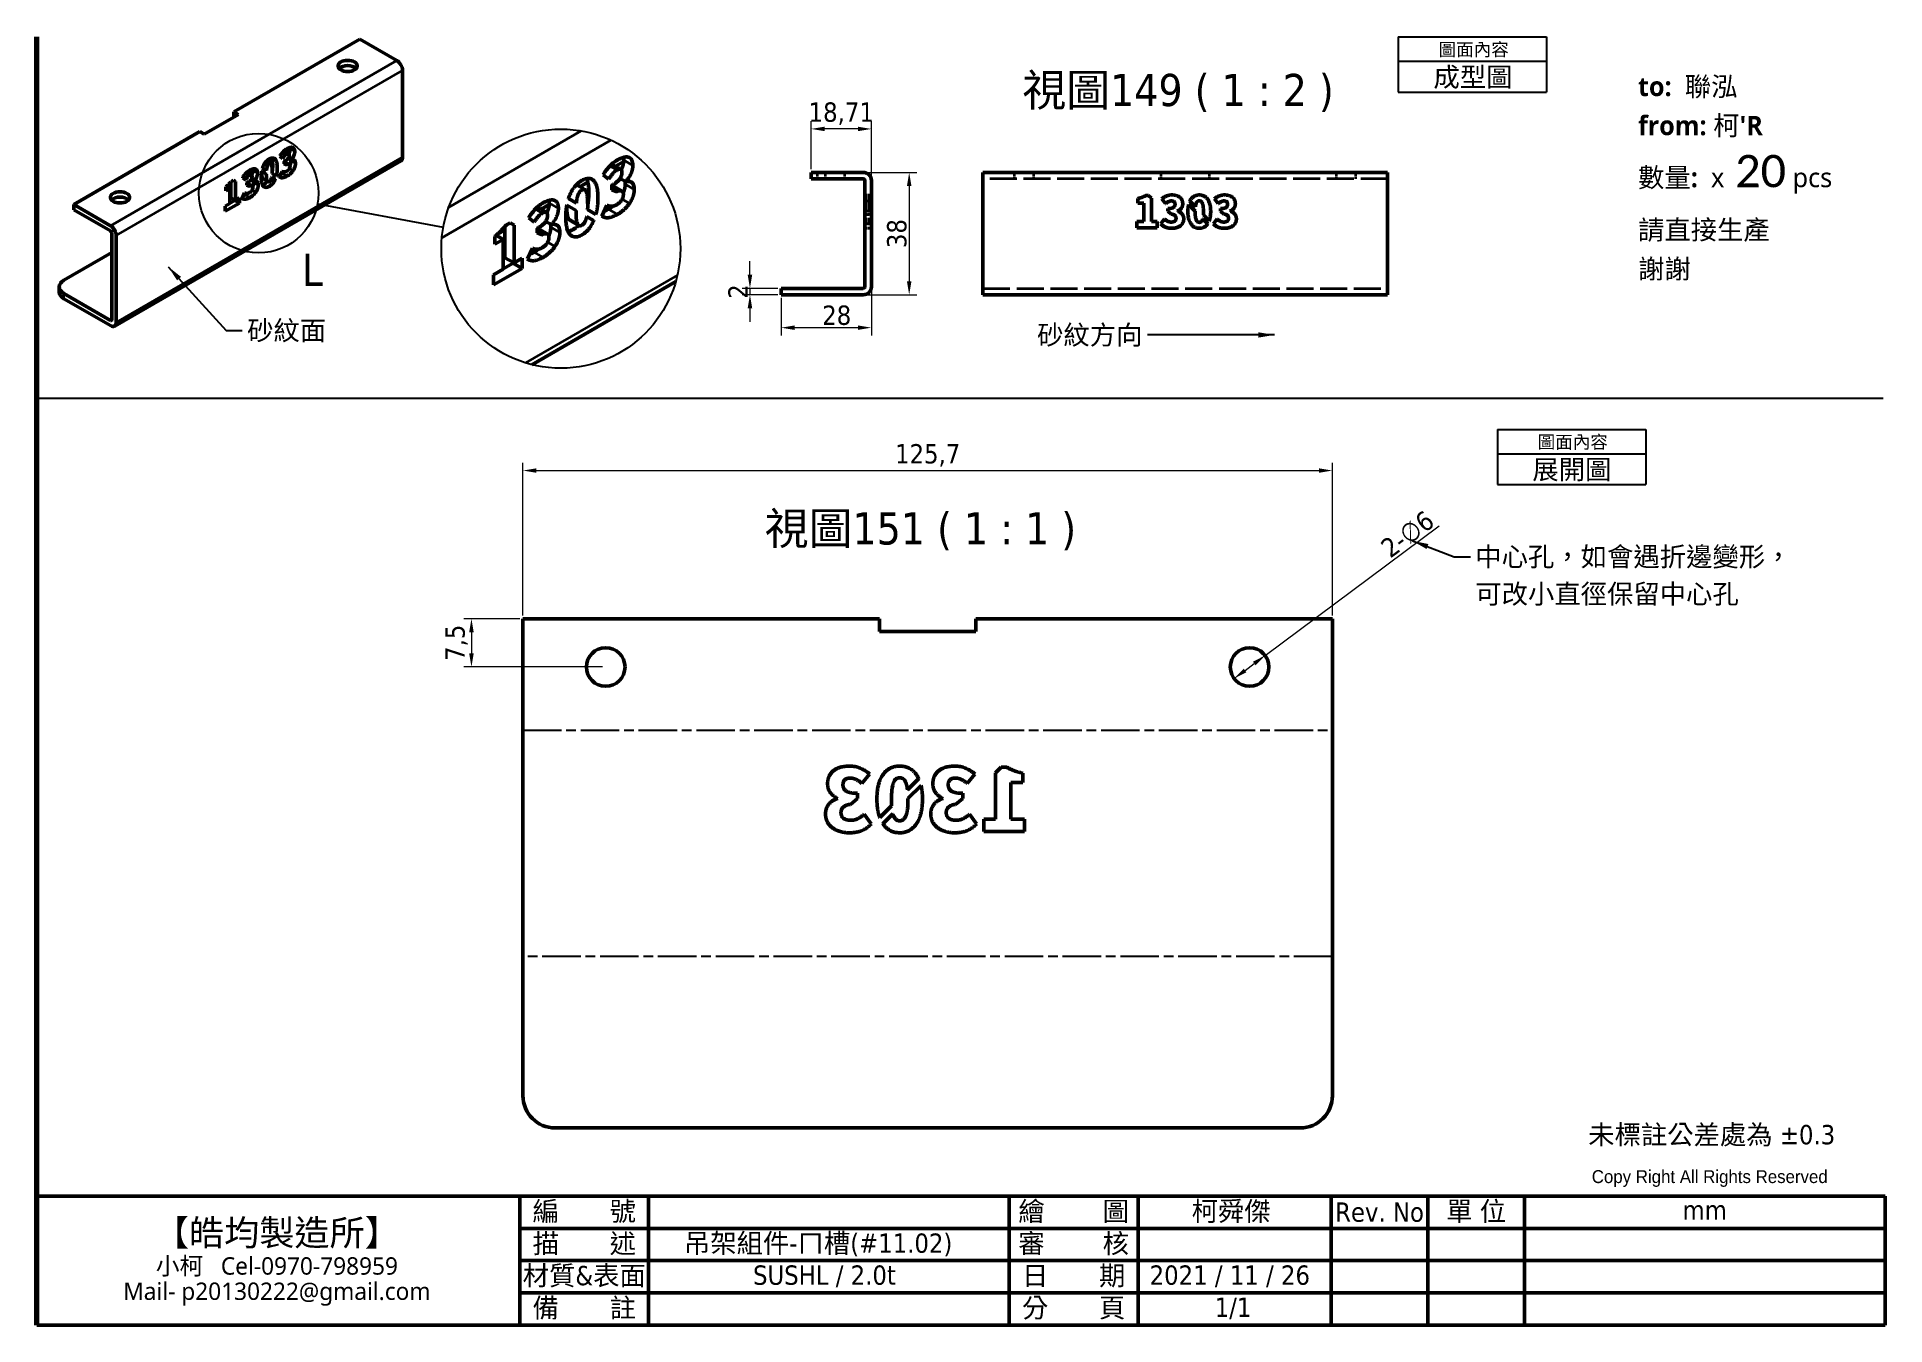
# Model space of a CAD drawing. Header units: millimetres. Extents: x 10 to 584, y 10 to 410.
import ezdxf
from ezdxf.enums import TextEntityAlignment as Align

# ---------------------------------------------------------------- set-up
doc = ezdxf.new("R2010")
doc.units = ezdxf.units.MM
doc.header["$LTSCALE"] = 2
doc.linetypes.add('CHAIN', pattern=[0.3543, 0.2362, -0.0295, 0.0591, -0.0295])
doc.linetypes.add('DASHED', pattern=[0.2068, 0.1655, -0.0413])
for name, color, linetype, lineweight in [('可見 (ISO)', 7, 'Continuous', 50), ('圖框 (ISO)', 7, 'Continuous', 70), ('折彎中心線 (ISO)', 7, 'CHAIN', 25), ('標註 (ISO)', 12, 'Continuous', 18), ('標題 (ISO)', 7, 'Continuous', 50), ('窄部可見 (ISO)', 7, 'Continuous', 35), ('符號 (ISO)', 7, 'Continuous', 25), ('草圖幾何圖形 (ISO)', 7, 'Continuous', 25), ('詳圖邊界 (ISO)', 7, 'Continuous', 25), ('隱藏 (ISO)', 7, 'DASHED', 35)]:
    doc.layers.add(name, color=color, linetype=linetype, lineweight=lineweight)
doc.styles.add('@2.0標示文字 (ISO)', font='tahoma_0.ttf')
doc.styles.add('@3.0標示文字 (ISO)', font='tahoma_0.ttf')
doc.styles.add('標示文字 (ISO)', font='tahoma_0.ttf')
doc.styles.add('註記文字 (ISO)', font='tahoma_0.ttf')
doc.dimstyles.new('預設 (ISO)', dxfattribs={"dimscale": 2, "dimtxt": 3, "dimasz": 2.1, "dimexe": 1.2, "dimexo": 0.5, "dimgap": 0.3, "dimtad": 1, "dimrnd": 1e-08, "dimtxsty": '@3.0標示文字 (ISO)', "dimcen": 0.09, "dimdle": 3, "dimclrd": 256, "dimclre": 256, "dimclrt": 256, "dimazin": 2, "dimtfac": 1, "dimtmove": 0, "dimatfit": 3, "dimfxl": 0, "dimtolj": 1, "dimtzin": 0, "dimlwd": -1, "dimlwe": -1, "dimarcsym": 0})
doc.dimstyles.new('預設 - Method 1b (ISO)$7', dxfattribs={"dimscale": 2, "dimtxt": 3, "dimasz": 2.5, "dimexe": 3.175, "dimexo": 0, "dimgap": 0.762, "dimtad": 1, "dimtoh": 1, "dimrnd": 1e-08, "dimtxsty": '註記文字 (ISO)', "dimcen": 0.09, "dimdle": 10, "dimclrd": 256, "dimclre": 256, "dimclrt": 256, "dimazin": 2, "dimtfac": 1.166667, "dimtmove": 0, "dimatfit": 3, "dimfxl": 0, "dimtolj": 1, "dimlwd": -1, "dimlwe": -1, "dimarcsym": 0})

# ---------------------------------------------------------------- blocks, each defined once
blk = doc.blocks.new('圖框 預設圖框')
at = {"layer": '圖框 (ISO)', "flags": 128}
blk.add_lwpolyline([(5, 5), (5, 205)], dxfattribs=at)
blk = doc.blocks.new('標題欄框 KSJ-單位mm')
at = {"layer": '標題 (ISO)'}
for p, q in [((41.84, 139.37), (328.84, 139.37)), ((41.84, 130.09), (41.84, 139.37)), ((116.84, 139.37), (116.84, 119.37)), ((136.84, 139.37), (136.84, 119.37)), ((136.84, 139.37), (136.84, 119.37)), ((192.84, 139.37), (192.84, 119.37)), ((212.84, 139.37), (212.84, 119.37)), ((212.84, 139.37), (212.84, 119.37)), ((242.84, 139.37), (242.84, 119.37)), ((257.84, 139.37), (257.84, 119.37)), ((272.84, 139.37), (272.84, 119.37)), ((328.84, 133.09), (328.84, 139.37)), ((116.84, 134.37), (192.84, 134.37)), ((192.84, 134.37), (212.84, 134.37)), ((212.84, 134.37), (242.84, 134.37)), ((242.84, 134.37), (328.84, 134.37)), ((328.84, 133.09), (328.84, 119.37)), ((41.84, 119.37), (41.84, 130.09)), ((116.84, 129.37), (192.84, 129.37)), ((192.84, 129.37), (242.84, 129.37)), ((242.84, 129.37), (328.84, 129.37)), ((116.84, 124.37), (192.84, 124.37)), ((192.84, 124.37), (242.84, 124.37)), ((242.84, 124.37), (328.84, 124.37)), ((41.84, 119.37), (328.84, 119.37)), ((242.84, 119.37), (328.84, 119.37))]:
    blk.add_line(p, q, dxfattribs=at)
at = {"layer": '標題 (ISO)', "insert": (283.3, 143.41), "char_height": 2, "attachment_point": 1, "style": '註記文字 (ISO)'}
blk.add_mtext('\\f新細明體|b0|i0;\\H2.0000;Copy Right All Rights Reserved', dxfattribs=at)
at = {"layer": '標題 (ISO)', "char_height": 3, "attachment_point": 5, "style": '註記文字 (ISO)'}
for s, insert, width in [('編       號', (126.84, 136.87), 20), ('繪        圖        ', (202.84, 136.87), 20), ('Rev. No', (250.34, 136.87), 15), ('單 位 ', (265.34, 136.87), 15), ('mm', (300.84, 137.21), 56), ('描       述', (126.84, 131.87), 20), ('審        核', (202.84, 131.87), 20), ('材質&表面', (126.84, 126.87), 20), ('日       期', (202.84, 126.87), 20), ('備       註', (126.84, 121.87), 20), ('分       頁', (202.84, 121.87), 20)]:
    blk.add_mtext(s, dxfattribs=dict(at, insert=insert, width=width))
at = {"layer": '標題 (ISO)', "insert": (79.1, 129.03), "char_height": 3, "width": 74.2489, "attachment_point": 5, "line_spacing_factor": 0.871881, "style": '註記文字 (ISO)'}
blk.add_mtext('{\\fMicrosoft JhengHei|b1|i0|c136|p34;\\H1.33333x;【皓均製造所】\\P\\fMicrosoft JhengHei|b0|i0|c136|p34;\\H0.675x;小柯   \\fMicrosoft JhengHei|b0|i0|c0|p34;Cel-\\f@Microsoft JhengHei|b0|i0|c0|p34;0970-798959\\H1.40979x; \\H0.70932x;\\P\\fMicrosoft JhengHei|b0|i0|c0|p34;Mail- \\f@Microsoft JhengHei|b0|i0|c0|p34;p20130222@gmail.com\\H1.08693x; }', dxfattribs=at)
at = {"layer": '標題 (ISO)', "style": '註記文字 (ISO)'}
for tag, p in [('請輸入編號', (164.84, 136.87)), ('請輸入審核人員', (227.84, 131.87)), ('(變更序號)輸入1', (250.34, 131.87)), ('變更的日期1', (265.34, 131.87)), ('設計變更的內容1', (300.84, 131.87)), ('(變更序號)輸入2', (250.34, 126.87)), ('變更的日期2', (265.34, 126.87)), ('設計變更的內容2', (300.84, 126.87)), ('請輸入備註', (164.84, 121.87)), ('(變更序號)輸入3', (250.34, 121.87)), ('變更的日期3', (265.34, 121.87)), ('設計變更的內容3', (300.84, 121.87))]:
    blk.add_attdef(tag, text='', height=3, dxfattribs=at).set_placement(p, align=Align.MIDDLE_CENTER)
for tag, p in [('請輸入繪圖人員_001', (221.16, 135.53)), ('請輸入描述_001', (142.31, 130.58)), ('請輸入材質&表面處理_001', (153.05, 125.62)), ('請輸入日期_001', (214.64, 125.62)), ('請輸入分頁_001', (224.74, 120.62))]:
    blk.add_attdef(tag, p, '', height=3, dxfattribs=at)
blk = doc.blocks.new('表格1')
at = {"layer": '符號 (ISO)'}
for p, q in [((216.4, 205), (239.45, 205)), ((216.4, 205), (216.4, 201.22)), ((239.45, 205), (239.45, 201.22)), ((216.4, 201.22), (239.45, 201.22)), ((216.4, 201.22), (216.4, 196.44)), ((239.45, 201.22), (239.45, 196.44)), ((216.4, 196.44), (239.45, 196.44))]:
    blk.add_line(p, q, dxfattribs=at)
at = {"layer": '符號 (ISO)', "attachment_point": 7}
for s, insert, char_height, style in [('圖面內容', (222.66, 201.83), 2, '@2.0標示文字 (ISO)'), ('成型圖', (221.87, 196.92), 3, '@3.0標示文字 (ISO)')]:
    blk.add_mtext(s, dxfattribs=dict(at, insert=insert, char_height=char_height, style=style))
blk = doc.blocks.new('*D11')
at = {"layer": 'Defpoints', "color": 0}
for p in [(266.66, 367.94), (266.66, 329.94), (280.91, 329.94)]:
    blk.add_point(p, dxfattribs=at)
at = {"layer": '標註 (ISO)'}
for p, q in [((267.66, 367.94), (283.31, 367.94)), ((280.91, 363.74), (280.91, 334.14)), ((267.66, 329.94), (283.31, 329.94))]:
    blk.add_line(p, q, dxfattribs=at)
for points in [[(280.21, 363.74), (281.61, 363.74), (280.91, 367.94)], [(280.21, 334.14), (281.61, 334.14), (280.91, 329.94)]]:
    blk.add_solid(points, dxfattribs=at)
at = {"layer": '標註 (ISO)', "insert": (274.04, 348.94), "char_height": 6, "attachment_point": 2, "rotation": 90, "style": '@3.0標示文字 (ISO)'}
blk.add_mtext('\\A1;38', dxfattribs=at)
blk = doc.blocks.new('*D12')
at = {"layer": 'Defpoints', "color": 0}
for p in [(241.15, 329.94), (269.16, 332.44), (241.15, 319.72)]:
    blk.add_point(p, dxfattribs=at)
at = {"layer": '標註 (ISO)'}
for p, q in [((241.15, 328.94), (241.15, 317.32)), ((269.16, 331.44), (269.16, 317.32)), ((264.96, 319.72), (245.35, 319.72))]:
    blk.add_line(p, q, dxfattribs=at)
for points in [[(245.35, 320.42), (245.35, 319.02), (241.15, 319.72)], [(264.96, 320.42), (264.96, 319.02), (269.16, 319.72)]]:
    blk.add_solid(points, dxfattribs=at)
at = {"layer": '標註 (ISO)', "insert": (258.4, 326.6), "char_height": 6, "attachment_point": 2, "style": '@3.0標示文字 (ISO)'}
blk.add_mtext('\\A1;28', dxfattribs=at)
blk = doc.blocks.new('*D13')
at = {"layer": 'Defpoints', "color": 0}
for p in [(231.45, 329.94), (241.15, 331.94), (241.15, 329.94)]:
    blk.add_point(p, dxfattribs=at)
at = {"layer": '標註 (ISO)'}
for p, q in [((231.45, 336.14), (231.45, 340.34)), ((240.15, 331.94), (229.05, 331.94)), ((240.15, 329.94), (229.05, 329.94)), ((231.45, 331.94), (231.45, 329.94)), ((231.45, 325.74), (231.45, 321.54))]:
    blk.add_line(p, q, dxfattribs=at)
for points in [[(230.75, 336.14), (232.15, 336.14), (231.45, 331.94)], [(230.75, 325.74), (232.15, 325.74), (231.45, 329.94)]]:
    blk.add_solid(points, dxfattribs=at)
at = {"layer": '標註 (ISO)', "insert": (224.73, 330.94), "char_height": 6, "attachment_point": 2, "rotation": 90, "style": '@3.0標示文字 (ISO)'}
blk.add_mtext('\\A1;2', dxfattribs=at)
blk = doc.blocks.new('*D14')
at = {"layer": 'Defpoints', "color": 0}
for p in [(412.35, 275.35), (160.95, 229.35), (412.35, 229.35)]:
    blk.add_point(p, dxfattribs=at)
at = {"layer": '標註 (ISO)'}
for p, q in [((160.95, 230.35), (160.95, 277.75)), ((412.35, 230.35), (412.35, 277.75)), ((165.15, 275.35), (408.15, 275.35))]:
    blk.add_line(p, q, dxfattribs=at)
for points in [[(165.15, 276.05), (165.15, 274.65), (160.95, 275.35)], [(408.15, 276.05), (408.15, 274.65), (412.35, 275.35)]]:
    blk.add_solid(points, dxfattribs=at)
at = {"layer": '標註 (ISO)', "insert": (286.65, 283.56), "char_height": 6, "attachment_point": 2, "style": '@3.0標示文字 (ISO)'}
blk.add_mtext('\\A1;125,7', dxfattribs=at)
blk = doc.blocks.new('表格2')
at = {"layer": '符號 (ISO)'}
for p, q in [((231.8, 144.06), (254.85, 144.06)), ((231.8, 144.06), (231.8, 140.28)), ((254.85, 144.06), (254.85, 140.28)), ((231.8, 140.28), (254.85, 140.28)), ((231.8, 140.28), (231.8, 135.5)), ((254.85, 140.28), (254.85, 135.5)), ((231.8, 135.5), (254.85, 135.5))]:
    blk.add_line(p, q, dxfattribs=at)
at = {"layer": '符號 (ISO)', "attachment_point": 7}
for s, insert, char_height, style in [('圖面內容', (238.05, 140.89), 2, '@2.0標示文字 (ISO)'), ('展開圖', (237.23, 136.01), 3, '@3.0標示文字 (ISO)')]:
    blk.add_mtext(s, dxfattribs=dict(at, insert=insert, char_height=char_height, style=style))
blk = doc.blocks.new('2dDetail0')
at = {"layer": '詳圖邊界 (ISO)'}
blk.add_circle((39.44, 180.75), 9.28, dxfattribs=at)
at = {"layer": '詳圖邊界 (ISO)', "insert": (46.14, 166.35), "char_height": 5, "attachment_point": 7, "style": '標示文字 (ISO)'}
blk.add_mtext('L', dxfattribs=at)
blk = doc.blocks.new('2dTransSymbol1')
at = {"layer": '詳圖邊界 (ISO)'}
blk.add_line((48.57, 179.07), (68.1, 175.48), dxfattribs=at)
blk.add_circle((86.36, 172.13), 18.56, dxfattribs=at)
blk = doc.blocks.new('*D18')
at = {"layer": 'Defpoints', "color": 0}
for p in [(391.46, 217.93), (381.84, 210.76)]:
    blk.add_point(p, dxfattribs=at)
at = {"layer": '標註 (ISO)'}
for p, q in [((391.46, 217.93), (445.47, 258.17)), ((385.21, 213.27), (388.09, 215.42))]:
    blk.add_line(p, q, dxfattribs=at)
for points in [[(384.79, 213.83), (385.62, 212.71), (381.84, 210.76)], [(387.67, 215.99), (388.51, 214.86), (391.46, 217.93)]]:
    blk.add_solid(points, dxfattribs=at)
at = {"layer": '標註 (ISO)', "insert": (433.85, 258.05), "char_height": 6, "attachment_point": 2, "rotation": 36.68703, "style": '@3.0標示文字 (ISO)'}
blk.add_mtext('\\A1;\\fTahoma|b0|i0;\\H6.0000;2-∅6', dxfattribs=at)
blk = doc.blocks.new('*D19')
at = {"layer": 'Defpoints', "color": 0}
for p in [(250.45, 381.44), (250.45, 367.94), (269.16, 365.44)]:
    blk.add_point(p, dxfattribs=at)
at = {"layer": '標註 (ISO)'}
for p, q in [((250.45, 368.94), (250.45, 383.84)), ((264.96, 381.44), (254.65, 381.44)), ((269.16, 366.44), (269.16, 383.84))]:
    blk.add_line(p, q, dxfattribs=at)
for points in [[(254.65, 382.14), (254.65, 380.74), (250.45, 381.44)], [(264.96, 382.14), (264.96, 380.74), (269.16, 381.44)]]:
    blk.add_solid(points, dxfattribs=at)
at = {"layer": '標註 (ISO)', "insert": (259.8, 389.67), "char_height": 6, "attachment_point": 2, "style": '@3.0標示文字 (ISO)'}
blk.add_mtext('\\A1;18,71', dxfattribs=at)
blk = doc.blocks.new('*D20')
at = {"layer": 'Defpoints', "color": 0}
for p in [(160.95, 229.35), (144.95, 214.35), (186.65, 214.35)]:
    blk.add_point(p, dxfattribs=at)
at = {"layer": '標註 (ISO)'}
for p, q in [((159.95, 229.35), (142.55, 229.35)), ((144.95, 225.15), (144.95, 218.55)), ((185.65, 214.35), (142.55, 214.35))]:
    blk.add_line(p, q, dxfattribs=at)
for points in [[(144.25, 225.15), (145.65, 225.15), (144.95, 229.35)], [(144.25, 218.55), (145.65, 218.55), (144.95, 214.35)]]:
    blk.add_solid(points, dxfattribs=at)
at = {"layer": '標註 (ISO)', "insert": (136.86, 221.85), "char_height": 6, "attachment_point": 2, "rotation": 90, "style": '@3.0標示文字 (ISO)'}
blk.add_mtext('\\A1;7,5', dxfattribs=at)

msp = doc.modelspace()

# ---------------------------------------------------------------- linework, layer by layer
at = {"layer": '可見 (ISO)'}
for p, q in [((110.285, 409.319), (71.147, 386.722)), ((121.751, 402.699), (110.285, 409.319)), ((123.519, 372.693), (123.519, 399.637)), ((72.561, 385.906), (61.955, 379.782)), ((71.147, 386.722), (72.561, 385.906)), ((71.147, 385.089), (71.147, 386.722)), ((60.54, 380.598), (21.402, 358.002)), ((61.955, 379.782), (60.54, 380.598)), ((86.794, 374.62), (88.193, 373.813)), ((87.37, 374.288), (88.644, 375.024)), ((34.117, 320.231), (123.001, 371.548)), ((75.236, 367.947), (76.634, 367.139)), ((75.811, 367.614), (77.086, 368.35)), ((79.802, 368.27), (81.243, 367.439)), ((81.295, 368.563), (80.058, 369.278)), ((81.305, 371.418), (82.624, 370.657)), ((81.852, 371.102), (83.077, 371.809)), ((84.34, 366.806), (83.042, 367.555)), ((85.266, 366.564), (86.045, 368.235)), ((86.309, 372.282), (85.453, 372.979)), ((86.792, 370.643), (86.792, 371.308)), ((86.792, 370.769), (87.565, 370.323)), ((87.565, 370.323), (86.792, 370.643)), ((86.964, 371.242), (88.378, 370.425)), ((88.089, 372.392), (88.939, 371.901)), ((188.531, 370.513), (191.328, 368.898)), ((189.682, 369.849), (192.231, 371.32)), ((250.447, 367.938), (266.661, 367.938)), ((250.447, 365.938), (250.447, 367.938)), ((303.818, 367.938), (429.518, 367.938)), ((303.818, 365.438), (303.818, 367.938)), ((429.518, 367.938), (429.518, 365.438)), ((68.639, 362.188), (68.639, 363.392)), ((69.942, 362.939), (68.639, 362.188)), ((68.855, 363.567), (69.942, 362.939)), ((68.973, 363.667), (70.213, 364.383)), ((69.942, 358.303), (69.942, 362.939)), ((70.213, 360.093), (70.213, 364.929)), ((70.388, 365.15), (71.01, 365.509)), ((71.01, 365.509), (71.628, 365.153)), ((71.628, 365.153), (71.628, 359.276)), ((74.751, 365.608), (73.895, 366.306)), ((75.233, 363.97), (75.233, 364.635)), ((75.233, 364.096), (76.006, 363.649)), ((76.006, 363.649), (75.233, 363.97)), ((75.405, 364.568), (76.819, 363.752)), ((76.531, 365.719), (77.381, 365.228)), ((80.29, 365.916), (81.704, 365.099)), ((82.911, 366.476), (84.003, 365.845)), ((177.553, 364.109), (180.191, 362.586)), ((178.647, 363.478), (181.096, 364.891)), ((187.561, 365.836), (185.849, 367.232)), ((188.526, 362.559), (188.526, 363.889)), ((188.526, 362.811), (190.072, 361.918)), ((190.072, 361.918), (188.526, 362.559)), ((188.869, 363.756), (191.698, 362.123)), ((191.121, 366.057), (192.821, 365.075)), ((250.447, 365.938), (266.661, 365.938)), ((267.161, 365.438), (267.161, 332.438)), ((269.161, 365.438), (269.161, 332.438)), ((303.818, 365.438), (303.818, 332.438)), ((429.518, 332.438), (429.518, 365.438)), ((21.402, 358.002), (32.867, 351.382)), ((21.402, 356.369), (21.402, 358.002)), ((21.402, 356.369), (32.867, 349.749)), ((72.899, 358.435), (68.442, 355.862)), ((68.442, 357.437), (69.942, 358.303)), ((68.442, 355.862), (68.442, 357.437)), ((69.942, 358.36), (71.484, 359.251)), ((70.213, 360.093), (71.628, 359.276)), ((71.484, 359.251), (71.484, 359.359)), ((71.484, 359.251), (72.899, 358.435)), ((71.628, 359.276), (72.899, 360.01)), ((72.899, 360.01), (72.899, 358.435)), ((73.708, 359.89), (74.486, 361.562)), ((165.414, 357.167), (168.211, 355.552)), ((166.565, 356.502), (169.114, 357.974)), ((174.547, 357.814), (177.428, 356.151)), ((177.533, 358.399), (175.057, 359.829)), ((183.622, 354.884), (181.025, 356.383)), ((185.475, 354.4), (187.032, 357.743)), ((351.907, 358.378), (351.907, 359.853)), ((353.749, 358.378), (351.907, 358.378)), ((353.749, 352.699), (353.749, 358.378)), ((354.38, 360.77), (355.26, 360.77)), ((355.26, 360.77), (356.133, 359.897)), ((356.133, 359.897), (356.133, 352.699)), ((360.55, 358.246), (359.339, 359.706)), ((361.232, 355.898), (361.232, 356.712)), ((362.326, 354.959), (361.232, 355.898)), ((367.694, 357.934), (369.731, 355.897)), ((369.805, 357.237), (368.055, 358.988)), ((376.896, 358.246), (375.686, 359.706)), ((377.579, 355.898), (377.579, 356.712)), ((378.672, 354.959), (377.579, 355.898)), ((155.369, 341.459), (155.369, 351.13)), ((155.718, 351.573), (156.963, 352.292)), ((156.963, 352.292), (158.197, 351.579)), ((158.197, 351.579), (158.197, 339.826)), ((164.444, 352.489), (162.732, 353.885)), ((165.409, 349.213), (165.409, 350.543)), ((165.752, 350.41), (168.581, 348.777)), ((168.003, 352.711), (169.704, 351.729)), ((175.522, 353.105), (178.35, 351.472)), ((180.764, 354.224), (182.948, 352.964)), ((351.629, 350.77), (351.629, 352.699)), ((351.629, 352.699), (353.749, 352.699)), ((357.931, 350.77), (351.629, 350.77)), ((356.133, 352.699), (357.931, 352.699)), ((357.931, 352.699), (357.931, 350.77)), ((359.075, 351.98), (360.176, 353.477)), ((372.091, 353.538), (373.635, 351.994)), ((374.111, 352.932), (372.275, 354.767)), ((375.422, 351.98), (376.522, 353.477)), ((33.221, 349.137), (33.221, 322.192)), ((34.635, 348.32), (34.635, 321.376)), ((152.221, 345.648), (152.221, 348.057)), ((154.825, 347.152), (152.221, 345.648)), ((152.652, 348.407), (154.825, 347.152)), ((152.889, 348.606), (155.369, 350.038)), ((154.825, 337.879), (154.825, 347.152)), ((165.409, 349.464), (166.954, 348.572)), ((166.954, 348.572), (165.409, 349.213)), ((18.361, 334.446), (33.221, 343.025)), ((154.825, 337.994), (157.911, 339.775)), ((155.369, 341.459), (158.197, 339.826)), ((157.911, 339.775), (157.911, 339.991)), ((157.911, 339.775), (160.739, 338.142)), ((158.197, 339.826), (160.739, 341.293)), ((160.739, 341.293), (160.739, 338.142)), ((162.358, 341.054), (163.914, 344.396)), ((160.739, 338.142), (151.827, 332.997)), ((151.827, 336.148), (154.825, 337.879)), ((151.827, 332.997), (151.827, 336.148)), ((163.711, 308.232), (208.405, 334.036)), ((16.897, 332.405), (16.897, 330.772)), ((32.867, 321.988), (18.361, 330.363)), ((32.867, 320.355), (18.361, 328.73)), ((241.147, 331.938), (246.147, 331.938)), ((241.147, 331.938), (241.147, 329.938)), ((246.147, 329.938), (241.147, 329.938)), ((266.661, 331.938), (246.147, 331.938)), ((266.661, 329.938), (246.147, 329.938)), ((303.818, 329.938), (303.818, 332.438)), ((429.518, 329.938), (303.818, 329.938)), ((429.518, 332.438), (429.518, 329.938)), ((160.949, 81.22), (160.949, 229.349)), ((160.949, 229.349), (271.649, 229.349)), ((271.649, 229.349), (271.649, 225.349)), ((271.649, 225.349), (301.649, 225.349)), ((301.649, 229.349), (412.349, 229.349)), ((301.649, 225.349), (301.649, 229.349)), ((412.349, 229.349), (412.349, 81.22)), ((268.614, 181.119), (266.193, 178.199)), ((283.876, 179.683), (280.375, 176.182)), ((301.307, 181.119), (298.886, 178.199)), ((307.719, 181.501), (309.465, 183.247)), ((307.719, 167.106), (307.719, 181.501)), ((309.465, 183.247), (311.226, 183.247)), ((316.171, 178.463), (312.488, 178.463)), ((312.488, 178.463), (312.488, 167.106)), ((316.171, 181.413), (316.171, 178.463)), ((264.828, 173.504), (262.642, 171.625)), ((264.828, 175.132), (264.828, 173.504)), ((280.523, 173.502), (284.597, 177.576)), ((297.521, 173.504), (295.335, 171.625)), ((297.521, 175.132), (297.521, 173.504)), ((266.941, 168.661), (269.142, 165.668)), ((275.435, 171.242), (271.764, 167.571)), ((272.717, 165.695), (275.805, 168.783)), ((299.634, 168.661), (301.835, 165.668)), ((304.124, 163.247), (304.124, 167.106)), ((304.124, 167.106), (307.719, 167.106)), ((312.488, 167.106), (316.729, 167.106)), ((316.729, 167.106), (316.729, 163.247)), ((316.729, 163.247), (304.124, 163.247)), ((402.349, 71.22), (170.949, 71.22))]:
    msp.add_line(p, q, dxfattribs=at)
for centre in [(186.649, 214.349), (386.649, 214.349)]:
    msp.add_circle(centre, 6, dxfattribs=at)
for centre, radius, start, end in [((266.661, 365.438), 2.5, 0, 90), ((266.661, 365.438), 0.5, 0, 90), ((266.661, 332.438), 0.5, 270, 0), ((266.661, 332.438), 2.5, 270, 0), ((170.949, 81.22), 10, 180, 270), ((402.349, 81.22), 10, 270, 0)]:
    msp.add_arc(centre, radius, start, end, dxfattribs=at)
for centre in [(106.502, 401.011), (35.792, 360.186)]:
    msp.add_ellipse(centre, major_axis=(-3, 0), ratio=0.5773503, dxfattribs=at)
for centre, major_axis, start_param, end_param in [((121.751, 400.658), (-1.25, 2.165), 3.9269908, 5.4977871), ((106.502, 399.378), (3, 0), 0.4908827, 2.65071), ((121.751, 373.713), (1.25, -2.165), 0, 0.7853982), ((35.792, 358.553), (3, 0), 0.4908827, 2.65071), ((32.867, 349.341), (1.25, -2.165), 0.7853982, 2.3561945), ((32.867, 349.341), (0.25, -0.433), 0.7853982, 2.3561945), ((21.897, 332.405), (-5, 0), 5.4977871, 7.0685835), ((21.897, 330.772), (-5, 0), 0, 0.7853982), ((32.867, 322.397), (0.25, -0.433), 5.4977871, 7.0685835), ((32.867, 322.397), (1.25, -2.165), 5.4977871, 7.0685835)]:
    msp.add_ellipse(centre, major_axis=major_axis, ratio=0.5773503, start_param=start_param, end_param=end_param, dxfattribs=at)
for points in [[(85.453, 372.979), (86.491, 374.585), (88.768, 375.9), (89.412, 375.684)], [(87.57, 373.686), (86.973, 373.342), (86.309, 372.282)], [(86.792, 371.308), (87.658, 371.808), (88.379, 372.776), (88.379, 373.291)], [(88.379, 373.291), (88.379, 374.154), (87.57, 373.686)], [(88.267, 373.749), (88.651, 374.477), (88.651, 375.219)], [(88.651, 375.219), (88.651, 375.47), (88.615, 375.674)], [(90.065, 374.402), (90.065, 373.132), (88.939, 371.901)], [(89.412, 375.684), (90.065, 375.48), (90.065, 374.402)], [(73.895, 366.306), (74.932, 367.912), (77.21, 369.226), (77.853, 369.011)], [(76.709, 367.075), (77.092, 367.804), (77.092, 368.545)], [(77.092, 368.545), (77.092, 368.797), (77.057, 369.001)], [(78.507, 367.729), (78.507, 366.459), (77.381, 365.228)], [(77.853, 369.011), (78.507, 368.807), (78.507, 367.729)], [(85.613, 367.308), (85.924, 367.432), (86.27, 367.632)], [(86.045, 368.235), (86.776, 367.873), (87.513, 368.298)], [(86.27, 367.632), (86.625, 367.837), (86.943, 368.087)], [(87.513, 368.298), (88.016, 368.588), (88.301, 368.993)], [(88.597, 369.906), (88.597, 370.422), (87.84, 370.535), (87.565, 370.323)], [(89.536, 368.52), (88.784, 367.45), (87.684, 366.815)], [(88.301, 368.993), (88.597, 369.403), (88.597, 369.906)], [(88.575, 370.131), (88.879, 370.821), (88.879, 371.517)], [(88.879, 371.517), (88.879, 371.762), (88.84, 371.958)], [(88.939, 371.901), (89.557, 372.042), (90.294, 371.455), (90.294, 370.7)], [(90.294, 370.7), (90.294, 369.604), (89.536, 368.52)], [(185.849, 367.232), (187.924, 370.443), (192.479, 373.073), (193.765, 372.641)], [(190.082, 368.646), (188.889, 367.957), (187.561, 365.836)], [(188.526, 363.889), (190.258, 364.89), (191.701, 366.825), (191.701, 367.855)], [(191.701, 367.855), (191.701, 369.58), (190.082, 368.646)], [(191.477, 368.771), (192.244, 370.227), (192.244, 371.71)], [(192.244, 371.71), (192.244, 372.213), (192.173, 372.621)], [(195.073, 370.077), (195.073, 367.537), (192.821, 365.075)], [(193.765, 372.641), (195.073, 372.234), (195.073, 370.077)], [(68.639, 363.392), (69.672, 364.209), (70.388, 365.15)], [(74.486, 361.562), (75.218, 361.199), (75.954, 361.625)], [(76.011, 367.013), (75.415, 366.669), (74.751, 365.608)], [(75.233, 364.635), (76.1, 365.135), (76.821, 366.102), (76.821, 366.618)], [(75.954, 361.625), (76.457, 361.915), (76.743, 362.319)], [(77.039, 363.233), (77.039, 363.748), (76.281, 363.862), (76.006, 363.649)], [(76.821, 366.618), (76.821, 367.48), (76.011, 367.013)], [(77.978, 361.846), (77.225, 360.777), (76.125, 360.142)], [(76.743, 362.319), (77.039, 362.73), (77.039, 363.233)], [(77.016, 363.457), (77.321, 364.148), (77.321, 364.843)], [(77.321, 364.843), (77.321, 365.088), (77.282, 365.285)], [(77.381, 365.228), (77.998, 365.369), (78.735, 364.782), (78.735, 364.027)], [(78.735, 364.027), (78.735, 362.931), (77.978, 361.846)], [(80.29, 365.916), (80.166, 365.987), (80.07, 366.167)], [(84.003, 365.845), (83.989, 365.813), (83.975, 365.782)], [(87.684, 366.815), (86.112, 365.908), (85.266, 366.564)], [(192.136, 361.086), (192.136, 362.116), (190.622, 362.344), (190.072, 361.918)], [(192.091, 361.534), (192.701, 362.915), (192.701, 364.306)], [(192.701, 364.306), (192.701, 364.797), (192.623, 365.19)], [(192.821, 365.075), (194.056, 365.357), (195.529, 364.183), (195.529, 362.673)], [(195.529, 362.673), (195.529, 360.481), (194.014, 358.312)], [(76.125, 360.142), (74.554, 359.234), (73.708, 359.89)], [(74.054, 360.635), (74.365, 360.759), (74.711, 360.958)], [(74.711, 360.958), (75.066, 361.163), (75.385, 361.413)], [(162.732, 353.885), (164.807, 357.096), (169.362, 359.726), (170.648, 359.295)], [(168.359, 355.424), (169.127, 356.881), (169.127, 358.364)], [(169.127, 358.364), (169.127, 358.867), (169.056, 359.275)], [(171.956, 356.731), (171.956, 354.191), (169.704, 351.729)], [(170.648, 359.295), (171.956, 358.887), (171.956, 356.731)], [(186.168, 355.889), (186.79, 356.137), (187.482, 356.537)], [(187.032, 357.743), (188.495, 357.018), (189.968, 357.869)], [(187.482, 356.537), (188.191, 356.946), (188.829, 357.446)], [(189.968, 357.869), (190.974, 358.45), (191.545, 359.259)], [(194.014, 358.312), (192.51, 356.174), (190.31, 354.904)], [(191.545, 359.259), (192.136, 360.079), (192.136, 361.086)], [(351.907, 359.853), (353.367, 360.124), (354.38, 360.77)], [(359.339, 359.706), (360.807, 360.938), (364.028, 360.938), (364.937, 360.219)], [(362.333, 359.075), (361.489, 359.075), (360.55, 358.246)], [(361.232, 356.712), (362.458, 356.712), (363.477, 357.387), (363.477, 358.018)], [(363.477, 358.018), (363.477, 359.075), (362.333, 359.075)], [(365.862, 358.187), (365.862, 356.632), (364.27, 355.92)], [(364.27, 355.92), (365.143, 355.656), (366.185, 354.416), (366.185, 353.492)], [(364.937, 360.219), (365.862, 359.508), (365.862, 358.187)], [(375.686, 359.706), (377.153, 360.938), (380.374, 360.938), (381.284, 360.219)], [(378.679, 359.075), (377.835, 359.075), (376.896, 358.246)], [(377.579, 356.712), (378.804, 356.712), (379.824, 357.387), (379.824, 358.018)], [(379.824, 358.018), (379.824, 359.075), (378.679, 359.075)], [(382.208, 358.187), (382.208, 356.632), (380.616, 355.92)], [(380.616, 355.92), (381.489, 355.656), (382.531, 354.416), (382.531, 353.492)], [(381.284, 360.219), (382.208, 359.508), (382.208, 358.187)], [(152.221, 348.057), (154.286, 349.692), (155.718, 351.573)], [(166.965, 355.299), (165.772, 354.61), (164.444, 352.489)], [(165.409, 350.543), (167.141, 351.543), (168.583, 353.478), (168.583, 354.508)], [(168.583, 354.508), (168.583, 356.234), (166.965, 355.299)], [(168.974, 348.188), (169.584, 349.569), (169.584, 350.96)], [(169.584, 350.96), (169.584, 351.45), (169.506, 351.843)], [(169.704, 351.729), (170.939, 352.01), (172.412, 350.836), (172.412, 349.327)], [(175.522, 353.105), (175.274, 353.247), (175.083, 353.607)], [(182.948, 352.964), (182.92, 352.9), (182.892, 352.837)], [(190.31, 354.904), (187.166, 353.089), (185.475, 354.4)], [(362.494, 350.579), (360.271, 350.579), (359.075, 351.98)], [(360.176, 353.477), (361.21, 352.516), (362.252, 352.516)], [(362.252, 352.516), (362.964, 352.516), (363.367, 352.809)], [(363.786, 353.719), (363.786, 354.35), (362.714, 355.025), (362.326, 354.959)], [(365.114, 351.357), (364.05, 350.579), (362.494, 350.579)], [(363.367, 352.809), (363.786, 353.103), (363.786, 353.719)], [(366.185, 353.492), (366.185, 352.149), (365.114, 351.357)], [(373.635, 351.994), (373.615, 351.965), (373.595, 351.936)], [(378.841, 350.579), (376.618, 350.579), (375.422, 351.98)], [(376.522, 353.477), (377.557, 352.516), (378.598, 352.516)], [(378.598, 352.516), (379.31, 352.516), (379.714, 352.809)], [(380.132, 353.719), (380.132, 354.35), (379.061, 355.025), (378.672, 354.959)], [(381.46, 351.357), (380.396, 350.579), (378.841, 350.579)], [(379.714, 352.809), (380.132, 353.103), (380.132, 353.719)], [(382.531, 353.492), (382.531, 352.149), (381.46, 351.357)], [(163.914, 344.396), (165.377, 343.672), (166.851, 344.522)], [(166.851, 344.522), (167.857, 345.103), (168.428, 345.912)], [(169.019, 347.739), (169.019, 348.769), (167.504, 348.997), (166.954, 348.572)], [(170.897, 344.965), (169.393, 342.827), (167.193, 341.557)], [(168.428, 345.912), (169.019, 346.733), (169.019, 347.739)], [(172.412, 349.327), (172.412, 347.134), (170.897, 344.965)], [(167.193, 341.557), (164.049, 339.742), (162.358, 341.054)], [(163.051, 342.542), (163.673, 342.79), (164.365, 343.19)], [(164.365, 343.19), (165.074, 343.6), (165.712, 344.1)], [(255.569, 178.082), (255.569, 180.723), (257.418, 182.146)], [(258.754, 173.548), (255.569, 174.971), (255.569, 178.082)], [(257.418, 182.146), (259.238, 183.584), (265.68, 183.584), (268.614, 181.119)], [(262.627, 179.857), (260.338, 179.857), (260.338, 177.744)], [(266.193, 178.199), (264.315, 179.857), (262.627, 179.857)], [(288.262, 178.082), (288.262, 180.723), (290.111, 182.146)], [(291.446, 173.548), (288.262, 174.971), (288.262, 178.082)], [(290.111, 182.146), (291.93, 183.584), (298.372, 183.584), (301.307, 181.119)], [(295.32, 179.857), (293.031, 179.857), (293.031, 177.744)], [(298.886, 178.199), (297.007, 179.857), (295.32, 179.857)], [(311.226, 183.247), (313.251, 181.956), (316.171, 181.413)], [(254.924, 168.691), (254.924, 170.54), (257.007, 173.019), (258.754, 173.548)], [(260.338, 177.744), (260.338, 176.482), (262.378, 175.132), (264.828, 175.132)], [(287.616, 168.691), (287.616, 170.54), (289.7, 173.019), (291.446, 173.548)], [(293.031, 177.744), (293.031, 176.482), (295.071, 175.132), (297.521, 175.132)], [(257.066, 164.421), (254.924, 166.005), (254.924, 168.691)], [(262.642, 171.625), (261.864, 171.758), (259.722, 170.408), (259.722, 169.146)], [(259.722, 169.146), (259.722, 167.913), (260.558, 167.326)], [(260.558, 167.326), (261.366, 166.739), (262.789, 166.739)], [(262.789, 166.739), (264.872, 166.739), (266.941, 168.661)], [(289.759, 164.421), (287.616, 166.005), (287.616, 168.691)], [(295.335, 171.625), (294.557, 171.758), (292.415, 170.408), (292.415, 169.146)], [(292.415, 169.146), (292.415, 167.913), (293.251, 167.326)], [(293.251, 167.326), (294.058, 166.739), (295.481, 166.739)], [(295.481, 166.739), (297.565, 166.739), (299.634, 168.661)], [(262.305, 162.865), (259.194, 162.865), (257.066, 164.421)], [(269.142, 165.668), (266.751, 162.865), (262.305, 162.865)], [(272.796, 165.58), (272.756, 165.637), (272.717, 165.695)], [(294.997, 162.865), (291.886, 162.865), (289.759, 164.421)], [(301.835, 165.668), (299.443, 162.865), (294.997, 162.865)]]:
    msp.add_open_spline(points, degree=2, dxfattribs=at)
for points, knots in [([(83.975, 365.782), (83.3, 364.284), (81.007, 362.96), (79.648, 364.392), (79.648, 367.426), (79.802, 368.27)], [0, 0, 0, 1, 2, 3, 3.4766851, 3.4766851, 3.4766851]), ([(80.07, 366.167), (79.826, 366.631), (79.826, 368.103), (79.828, 368.255)], [-10, -10, -10, -9, -8.8760577, -8.8760577, -8.8760577]), ([(80.058, 369.278), (80.176, 369.634), (81.007, 371.419), (83.3, 372.743), (84.649, 371.377), (84.649, 367.94), (84.34, 366.806)], [3.7762772, 3.7762772, 3.7762772, 4, 5, 6, 7, 7.677416, 7.677416, 7.677416]), ([(81.243, 367.439), (81.241, 367.286), (81.241, 365.815), (81.485, 365.351)], [8.8760577, 8.8760577, 8.8760577, 9, 10, 10, 10]), ([(83.042, 367.555), (83.056, 367.846), (83.056, 369.481), (82.797, 370.571), (82.429, 370.754), (81.879, 370.437), (81.5, 369.823), (81.325, 368.883), (81.295, 368.563)], [2.7507169, 2.7507169, 2.7507169, 3, 4, 5, 6, 7, 8, 8.3515227, 8.3515227, 8.3515227]), ([(83.056, 368.183), (83.235, 369.091), (83.235, 371.611), (82.889, 372.378)], [-7.5144109, -7.5144109, -7.5144109, -7, -6.2843022, -6.2843022, -6.2843022]), ([(86.792, 371.297), (86.798, 371.296), (86.895, 371.281), (86.964, 371.242)], [-1.01647554, -1.01647554, -1.01647554, -1, -0.76106195, -0.76106195, -0.76106195]), ([(75.233, 364.623), (75.239, 364.623), (75.336, 364.608), (75.405, 364.568)], [-1.01647554, -1.01647554, -1.01647554, -1, -0.76106195, -0.76106195, -0.76106195]), ([(80.016, 364.148), (80.351, 364.214), (81.223, 364.718), (81.623, 365.146)], [-1.33904367, -1.33904367, -1.33904367, -1, -0.57813677, -0.57813677, -0.57813677]), ([(81.485, 365.351), (81.728, 364.892), (82.579, 365.384), (82.87, 366.286), (82.911, 366.476)], [0, 0, 0, 1, 2, 2.2194931, 2.2194931, 2.2194931]), ([(175.057, 359.829), (175.293, 360.541), (176.957, 364.111), (181.543, 366.759), (184.24, 364.027), (184.24, 357.154), (183.622, 354.884)], [3.7762772, 3.7762772, 3.7762772, 4, 5, 6, 7, 7.677416, 7.677416, 7.677416]), ([(181.025, 356.383), (181.055, 356.965), (181.055, 360.235), (180.536, 362.416), (179.8, 362.781), (178.7, 362.146), (177.942, 360.918), (177.592, 359.04), (177.533, 358.399)], [2.7507169, 2.7507169, 2.7507169, 3, 4, 5, 6, 7, 8, 8.3515227, 8.3515227, 8.3515227]), ([(181.055, 357.639), (181.412, 359.455), (181.412, 364.495), (180.721, 366.028)], [-7.5144109, -7.5144109, -7.5144109, -7, -6.2843022, -6.2843022, -6.2843022]), ([(188.526, 363.867), (188.538, 363.865), (188.732, 363.836), (188.869, 363.756)], [-1.01647554, -1.01647554, -1.01647554, -1, -0.76106195, -0.76106195, -0.76106195]), ([(182.892, 352.837), (181.543, 349.842), (176.957, 347.194), (174.238, 350.057), (174.238, 356.126), (174.547, 357.814)], [0, 0, 0, 1, 2, 3, 3.4766851, 3.4766851, 3.4766851]), ([(175.083, 353.607), (174.595, 354.536), (174.595, 357.478), (174.599, 357.784)], [-10, -10, -10, -9, -8.8760577, -8.8760577, -8.8760577]), ([(177.428, 356.151), (177.424, 355.845), (177.424, 352.903), (177.911, 351.974)], [8.8760577, 8.8760577, 8.8760577, 9, 10, 10, 10]), ([(373.595, 351.936), (372.641, 350.579), (369.398, 350.579), (367.476, 353.293), (367.476, 357.01), (367.694, 357.934)], [0, 0, 0, 1, 2, 3, 3.4766851, 3.4766851, 3.4766851]), ([(368.055, 358.988), (368.222, 359.34), (369.398, 360.938), (372.641, 360.938), (374.549, 358.312), (374.549, 354.103), (374.111, 352.932)], [3.7762772, 3.7762772, 3.7762772, 4, 5, 6, 7, 7.677416, 7.677416, 7.677416]), ([(369.731, 355.897), (369.728, 355.712), (369.728, 353.91), (370.073, 353.169)], [8.8760577, 8.8760577, 8.8760577, 9, 10, 10, 10]), ([(372.275, 354.767), (372.296, 355.113), (372.296, 357.116), (371.929, 358.635), (371.408, 359.119), (370.631, 359.119), (370.095, 358.635), (369.847, 357.608), (369.805, 357.237)], [2.7507169, 2.7507169, 2.7507169, 3, 4, 5, 6, 7, 8, 8.3515227, 8.3515227, 8.3515227]), ([(165.409, 350.52), (165.421, 350.518), (165.614, 350.489), (165.752, 350.41)], [-1.01647554, -1.01647554, -1.01647554, -1, -0.76106195, -0.76106195, -0.76106195]), ([(174.974, 349.57), (175.644, 349.702), (177.389, 350.709), (178.188, 351.565)], [-1.33904367, -1.33904367, -1.33904367, -1, -0.57813677, -0.57813677, -0.57813677]), ([(177.911, 351.974), (178.399, 351.058), (180.101, 352.04), (180.683, 353.845), (180.764, 354.224)], [0, 0, 0, 1, 2, 2.2194931, 2.2194931, 2.2194931]), ([(370.073, 353.169), (370.418, 352.435), (371.621, 352.435), (372.033, 353.334), (372.091, 353.538)], [0, 0, 0, 1, 2, 2.2194931, 2.2194931, 2.2194931]), ([(271.764, 167.571), (270.889, 169.913), (270.889, 178.331), (274.704, 183.584), (281.189, 183.584), (283.542, 180.388), (283.876, 179.683)], [-7.677416, -7.677416, -7.677416, -7, -6, -5, -4, -3.7762772, -3.7762772, -3.7762772]), ([(280.375, 176.182), (280.291, 176.924), (279.795, 178.977), (278.724, 179.945), (277.169, 179.945), (276.127, 178.977), (275.393, 175.939), (275.393, 171.934), (275.435, 171.242)], [-8.3515227, -8.3515227, -8.3515227, -8, -7, -6, -5, -4, -3, -2.7507169, -2.7507169, -2.7507169]), ([(284.597, 177.576), (285.034, 175.727), (285.034, 168.295), (281.189, 162.865), (274.704, 162.865), (272.796, 165.58)], [-3.4766851, -3.4766851, -3.4766851, -3, -2, -1, 0, 0, 0]), ([(279.839, 168.045), (280.529, 169.527), (280.529, 173.131), (280.523, 173.502)], [-10, -10, -10, -9, -8.8760577, -8.8760577, -8.8760577]), ([(275.805, 168.783), (275.92, 168.376), (276.743, 166.578), (279.15, 166.578), (279.839, 168.045)], [-2.2194931, -2.2194931, -2.2194931, -2, -1, 0, 0, 0])]:
    msp.add_open_spline(points, degree=2, knots=knots, dxfattribs=at)
at = {"layer": '折彎中心線 (ISO)', "ltscale": 25.341721}
for p, q in [((160.949, 194.752), (412.349, 194.752)), ((412.349, 124.417), (160.949, 124.417))]:
    msp.add_line(p, q, dxfattribs=at)
at = {"layer": '窄部可見 (ISO)'}
for p, q in [((32.867, 351.382), (121.751, 402.699)), ((34.635, 348.32), (123.519, 399.637)), ((137.857, 357.05), (179.054, 380.835)), ((86.483, 374.314), (87.57, 373.686)), ((88.651, 375.219), (90.065, 374.402)), ((135.739, 347.662), (188.243, 377.976)), ((123.519, 372.693), (34.635, 321.376)), ((74.925, 367.64), (76.011, 367.013)), ((77.092, 368.545), (78.507, 367.729)), ((86.27, 367.632), (87.684, 366.815)), ((88.412, 369.169), (89.536, 368.52)), ((88.879, 371.517), (90.294, 370.7)), ((187.909, 369.9), (190.082, 368.646)), ((192.244, 371.71), (195.073, 370.077)), ((76.854, 362.495), (77.978, 361.846)), ((77.321, 364.843), (78.735, 364.027)), ((80.07, 366.167), (81.485, 365.351)), ((82.895, 366.405), (83.975, 365.782)), ((192.701, 364.306), (195.529, 362.673)), ((74.711, 360.958), (76.125, 360.142)), ((164.792, 356.554), (166.965, 355.299)), ((169.127, 358.364), (171.956, 356.731)), ((187.482, 356.537), (190.31, 354.904)), ((191.766, 359.61), (194.014, 358.312)), ((169.584, 350.96), (172.412, 349.327)), ((175.083, 353.607), (177.911, 351.974)), ((180.733, 354.083), (182.892, 352.837)), ((168.649, 346.263), (170.897, 344.965)), ((164.365, 343.19), (167.193, 341.557)), ((208.914, 336.021), (161.738, 308.784)), ((18.361, 328.73), (18.361, 330.363)), ((32.867, 321.988), (33.221, 322.192))]:
    msp.add_line(p, q, dxfattribs=at)
at = {"layer": '草圖幾何圖形 (ISO)'}
msp.add_line((10.166, 297.782), (583.436, 297.782), dxfattribs=at)
at = {"layer": '隱藏 (ISO)', "ltscale": 1.903676}
for p, q in [((252.447, 365.938), (252.447, 367.938)), ((254.947, 365.938), (254.947, 367.938)), ((260.947, 365.938), (260.947, 367.938)), ((313.668, 365.938), (313.668, 367.938)), ((319.668, 365.938), (319.668, 367.938)), ((359.168, 365.938), (359.168, 367.938)), ((374.168, 365.938), (374.168, 367.938)), ((413.668, 365.938), (413.668, 367.938)), ((419.668, 365.938), (419.668, 367.938)), ((267.161, 360.938), (269.161, 360.938)), ((267.161, 360.77), (269.161, 360.77)), ((267.161, 359.897), (269.161, 359.897)), ((267.161, 359.853), (269.161, 359.853)), ((267.161, 359.706), (269.161, 359.706)), ((267.161, 359.119), (269.161, 359.119)), ((267.161, 359.075), (269.161, 359.075)), ((269.161, 358.988), (267.161, 358.988)), ((267.161, 358.378), (269.161, 358.378)), ((267.161, 358.246), (269.161, 358.246)), ((267.161, 357.934), (269.161, 357.934)), ((267.161, 357.237), (269.161, 357.237)), ((267.161, 356.712), (269.161, 356.712)), ((267.161, 355.92), (269.161, 355.92)), ((267.161, 355.898), (269.161, 355.898)), ((269.161, 355.897), (267.161, 355.897)), ((267.161, 354.97), (269.161, 354.97)), ((267.161, 354.959), (269.161, 354.959)), ((269.161, 354.767), (267.161, 354.767)), ((267.161, 353.538), (269.161, 353.538)), ((267.161, 353.477), (269.161, 353.477)), ((267.161, 352.932), (269.161, 352.932)), ((267.161, 352.699), (269.161, 352.699)), ((267.161, 352.516), (269.161, 352.516)), ((267.161, 352.435), (269.161, 352.435)), ((269.161, 351.994), (267.161, 351.994)), ((267.161, 351.98), (269.161, 351.98)), ((267.161, 350.77), (269.161, 350.77)), ((267.161, 350.579), (269.161, 350.579))]:
    msp.add_line(p, q, dxfattribs=at)
at = {"layer": '隱藏 (ISO)', "ltscale": 25.326403}
for p, q in [((429.518, 365.938), (303.818, 365.938)), ((303.818, 331.938), (429.518, 331.938))]:
    msp.add_line(p, q, dxfattribs=at)

# ---------------------------------------------------------------- block references
at = {"xscale": 2, "yscale": 2, "zscale": 2}
for name in ['圖框 預設圖框', '表格1', '2dTransSymbol1', '表格2']:
    msp.add_blockref(name, (0, 0), dxfattribs=at)
msp.add_blockref('標題欄框 KSJ-單位mm', (-73.689, -228.731), dxfattribs=at).add_auto_attribs({'請輸入描述_001': '吊架組件-ㄇ槽(#11.02)', '請輸入材質&表面處理_001': 'SUSHL / 2.0t', '請輸入繪圖人員_001': '柯舜傑', '請輸入日期_001': '2021 / 11 / 26', '請輸入分頁_001': '1/1'})
at = {"layer": '詳圖邊界 (ISO)', "xscale": 2, "yscale": 2, "zscale": 2}
msp.add_blockref('2dDetail0', (0, 0), dxfattribs=at)

# ---------------------------------------------------------------- texts
at = {"layer": '符號 (ISO)', "char_height": 10, "attachment_point": 7, "style": '標示文字 (ISO)'}
for s, insert in [('視圖149 ( 1 : 2 )', (316.04, 386.725)), ('視圖151 ( 1 : 1 )', (236.021, 250.59))]:
    msp.add_mtext(s, dxfattribs=dict(at, insert=insert))
at = {"layer": '符號 (ISO)', "char_height": 6, "attachment_point": 1, "style": '註記文字 (ISO)'}
for s, insert, width, line_spacing_factor in [("{\\fMicrosoft JhengHei|b1|i0|c0|p34;\\H1x;to:  \\fMicrosoft JhengHei|b1|i0|c136|p34;聯泓\\P\\fMicrosoft JhengHei|b1|i0|c0|p34;from: \\fMicrosoft JhengHei|b1|i0|c136|p34;柯\\fMicrosoft JhengHei|b1|i0|c0|p34;'R\\P\\fMicrosoft JhengHei|b1|i0|c136|p34;數量\\fMicrosoft JhengHei|b1|i0|c0|p34;: \\fMicrosoft JhengHei|b0|i0|c0|p34; x\\H1.66667x; \\fCalibri|b0|i0|c0|p34;20\\fMicrosoft JhengHei|b0|i0|c0|p34;\\H0.6x; pcs\\P\\fMicrosoft JhengHei|b1|i0|c136|p34;請直接生產\\P謝謝}", (507.283, 397.634), 107.14246, 1.213799), ('\\f微軟正黑體|b0|i0;\\H6.0000;中心孔，如會遇折邊變形，\\P\\f微軟正黑體|b0|i0;\\H6.0000;可改小直徑保留中心孔', (456.731, 251.609), 95.17597, 1.156934)]:
    msp.add_mtext(s, dxfattribs=dict(at, insert=insert, width=width, line_spacing_factor=line_spacing_factor))
at = {"layer": '符號 (ISO)', "char_height": 6, "style": '註記文字 (ISO)'}
for s, insert, width, attachment_point in [('\\f微軟正黑體|b0|i0;\\H6.0000;砂紋面', (75.296, 321.837), 23.79399, 1), ('\\f微軟正黑體|b0|i0;\\H6.0000;砂紋方向', (353.373, 320.465), 31.72533, 3), ('未標註公差處為 ±0.3', (491.796, 72.125), 111.61558, 1)]:
    msp.add_mtext(s, dxfattribs=dict(at, insert=insert, width=width, attachment_point=attachment_point))

# ---------------------------------------------------------------- dimensions: what is measured, and where the dimension line sits
at = {"layer": '標註 (ISO)'}
for base, p1, p2, angle, override, picture, middle in [((250.447, 381.438), (269.161, 365.438), (250.447, 367.938), 180, {"dimgap": 0.3, "dimdec": 2, "dimtol": 0, "dimlim": 0, "dimtp": 0, "dimtm": 0, "dimtdec": 2, "dimtofl": 0, "dimatfit": 1}, '*D19', (259.804, 381.438)), ((280.913, 329.938), (266.661, 367.938), (266.661, 329.938), 270, {"dimgap": 0.3, "dimdec": 2, "dimtol": 0, "dimlim": 0, "dimtp": 0, "dimtm": 0, "dimtdec": 2, "dimtofl": 0, "dimatfit": 1}, '*D11', (280.913, 348.938)), ((231.451, 329.938), (241.147, 331.938), (241.147, 329.938), 90, {"dimgap": 0.3, "dimdec": 2, "dimtol": 0, "dimlim": 0, "dimtp": 0, "dimtm": 0, "dimtdec": 2, "dimtofl": 1, "dimatfit": 1}, '*D13', (231.451, 330.938)), ((241.147, 319.722), (269.161, 332.438), (241.147, 329.938), 180, {"dimgap": 0.3, "dimdec": 1, "dimtol": 0, "dimlim": 0, "dimtp": 0, "dimtm": 0, "dimtdec": 1, "dimtofl": 0, "dimatfit": 1}, '*D12', (258.404, 319.722)), ((144.949, 214.349), (160.949, 229.349), (186.649, 214.349), 270, {"dimgap": 0.3, "dimdec": 2, "dimlfac": 0.5, "dimtol": 0, "dimlim": 0, "dimtp": 0, "dimtm": 0, "dimtdec": 2, "dimtofl": 0, "dimatfit": 1}, '*D20', (144.949, 221.849))]:
    dim = msp.add_linear_dim(base=base, p1=p1, p2=p2, angle=angle, dimstyle='預設 (ISO)', override=override, dxfattribs=at)
    dim.commit()
    dim.dimension.update_dxf_attribs({"geometry": picture, "text_midpoint": middle, "dimtype": 160})
dim = msp.add_linear_dim(base=(412.349, 275.349), p1=(160.949, 229.349), p2=(412.349, 229.349), dimstyle='預設 (ISO)', override={"dimgap": 0.3, "dimdec": 2, "dimlfac": 0.5, "dimtol": 0, "dimlim": 0, "dimtp": 0, "dimtm": 0, "dimtdec": 2, "dimtofl": 0, "dimatfit": 1}, dxfattribs=at)
dim.commit()
dim.dimension.update_dxf_attribs({"geometry": '*D14', "text_midpoint": (286.649, 275.349), "dimtype": 160})
dim = msp.add_diameter_dim_2p(p1=(381.838, 210.764), p2=(391.461, 217.934), text='\\fTahoma|b0|i0;\\H6.0000;2-<>', dimstyle='預設 (ISO)', override={"dimgap": 0.3, "dimdec": 2, "dimlfac": 0.5, "dimtol": 0, "dimlim": 0, "dimtp": 0, "dimtm": 0, "dimtdec": 2, "dimatfit": 2}, dxfattribs=at)
dim.commit()
dim.dimension.update_dxf_attribs({"geometry": '*D18', "text_midpoint": (437.937, 252.56), "dimtype": 163})

# ---------------------------------------------------------------- leaders
at = {"layer": '符號 (ISO)', "annotation_type": 0, "has_hookline": 1}
for points, hookline_direction, text_width in [([(50.768, 338.662), (68.772, 318.837), (73.772, 318.837)], 0, 22.799), ([(394.359, 317.465), (354.897, 317.465)], 1, 30.383), ([(437.22, 253.522), (450.207, 248.609), (455.207, 248.609)], 0, 90.608)]:
    msp.add_leader(points, dimstyle='預設 - Method 1b (ISO)$7', override={"dimtad": 0}, dxfattribs=dict(at, hookline_direction=hookline_direction, text_width=text_width))

doc.saveas('drawing.dxf')
